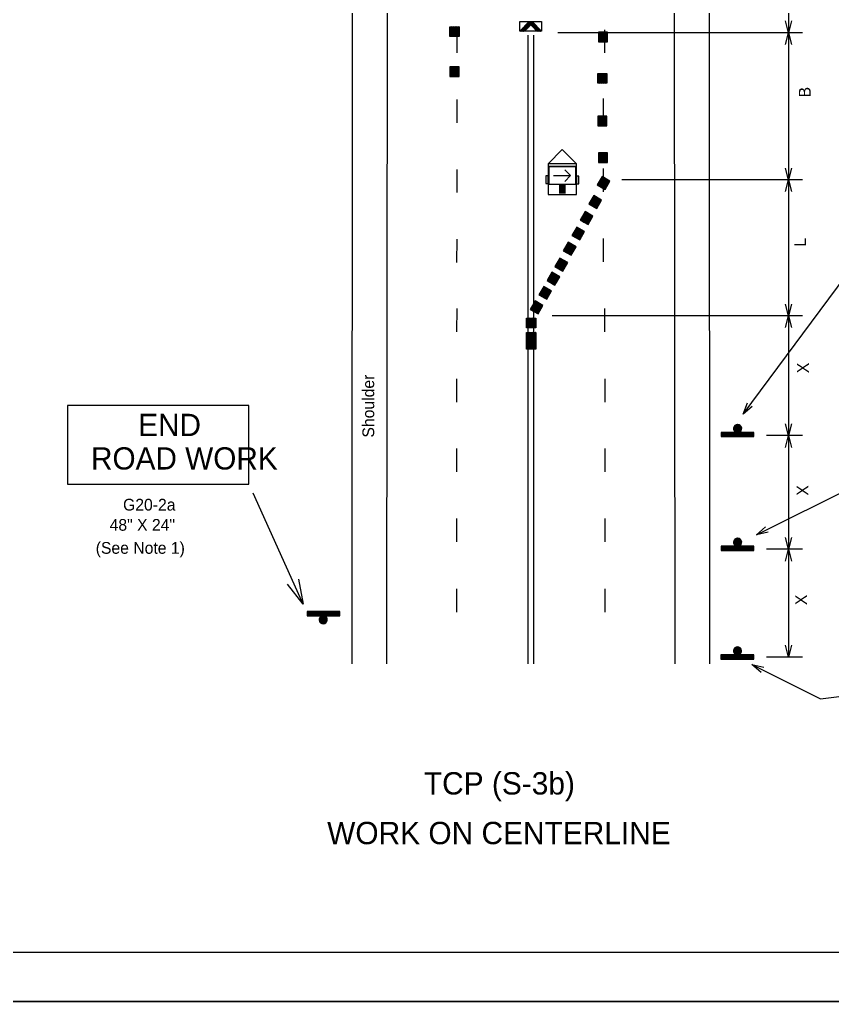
# Model space of a CAD drawing. Extents: x 0 to 29242, y 0 to 23092.
# Drawn here: x 14.75 to 23.04, y 0.24 to 10.26 of the extents above; entities that cross this region are included whole.
import ezdxf

# ---------------------------------------------------------------- set-up
doc = ezdxf.new("R2010")
doc.units = 0
doc.layers.add('D_BATCH_PLOT', color=7, linetype='Continuous')
doc.layers.add('Level 1', color=7, linetype='Continuous')

msp = doc.modelspace()

# ---------------------------------------------------------------- linework, layer by layer
at = {"layer": 'D_BATCH_PLOT'}
msp.add_lwpolyline([(0.188, 0.238), (34.188, 0.238), (34.188, 22.238), (0.188, 22.238)], close=True, dxfattribs=at)
at = {"layer": 'Level 1'}
for p, q in [((18.141, 3.684), (18.155, 20.586)), ((18.497, 3.684), (18.511, 20.585)), ((21.437, 3.684), (21.423, 20.585)), ((21.794, 3.682), (21.78, 20.584)), ((22.595, 11.25), (22.595, 8.623)), ((19.852, 10.14), (19.949, 10.238)), ((20.075, 10.141), (19.979, 10.237)), ((22.595, 10.124), (22.565, 10.244)), ((22.625, 10.244), (22.595, 10.124)), ((19.184, 10.134), (19.172, 10.135)), ((19.901, 10.14), (19.964, 10.205)), ((20.029, 10.14), (19.964, 10.205)), ((22.737, 10.124), (20.241, 10.124)), ((22.565, 10.004), (22.595, 10.124)), ((22.595, 10.124), (22.625, 10.004)), ((19.937, 3.684), (19.937, 10.098)), ((19.997, 3.684), (19.997, 10.098)), ((20.705, 10.079), (20.717, 10.079)), ((19.184, 9.728), (19.172, 9.728)), ((20.698, 9.659), (20.71, 9.659)), ((20.698, 9.222), (20.71, 9.222)), ((20.141, 8.786), (20.286, 8.932)), ((20.286, 8.932), (20.432, 8.786)), ((20.705, 8.847), (20.717, 8.847)), ((20.149, 8.757), (20.149, 8.576)), ((20.149, 8.757), (20.423, 8.757)), ((20.423, 8.757), (20.149, 8.757)), ((20.371, 8.667), (20.313, 8.725)), ((20.423, 8.757), (20.423, 8.576)), ((22.596, 8.623), (22.566, 8.743)), ((22.626, 8.743), (22.596, 8.623)), ((20.196, 8.667), (20.371, 8.667)), ((20.371, 8.667), (20.312, 8.607)), ((22.737, 8.623), (20.895, 8.623)), ((22.566, 8.503), (22.596, 8.623)), ((22.596, 8.623), (22.596, 6.012)), ((22.596, 8.623), (22.626, 8.503)), ((20.423, 8.576), (20.149, 8.576)), ((20.259, 8.576), (20.259, 8.484)), ((20.273, 8.576), (20.273, 8.484)), ((20.286, 8.576), (20.286, 8.484)), ((20.3, 8.576), (20.3, 8.484)), ((20.314, 8.576), (20.314, 8.484)), ((20.709, 8.588), (20.72, 8.582)), ((20.625, 8.395), (20.635, 8.389)), ((20.536, 8.23), (20.547, 8.224)), ((22.131, 6.231), (23.576, 8.178)), ((20.452, 8.073), (20.463, 8.067)), ((20.363, 7.917), (20.374, 7.911)), ((20.279, 7.756), (20.29, 7.75)), ((20.199, 7.612), (20.21, 7.605)), ((20.114, 7.467), (20.125, 7.461)), ((20.026, 7.318), (20.037, 7.312)), ((22.596, 7.234), (22.566, 7.354)), ((22.626, 7.354), (22.596, 7.234)), ((22.737, 7.234), (20.185, 7.234)), ((22.566, 7.114), (22.596, 7.234)), ((22.596, 7.234), (22.626, 7.114)), ((19.967, 7.16), (19.955, 7.16)), ((19.967, 7.015), (19.955, 7.015)), ((19.967, 6.943), (19.955, 6.943)), ((22.596, 6.241), (22.596, 4.852)), ((22.596, 6.012), (22.566, 6.132)), ((22.626, 6.132), (22.596, 6.012)), ((22.065, 6.043), (21.907, 6.043)), ((21.907, 6.043), (21.907, 6.002)), ((22.241, 6.043), (22.087, 6.043)), ((22.241, 6.002), (22.241, 6.043)), ((22.737, 6.012), (22.371, 6.012)), ((22.566, 5.892), (22.596, 6.012)), ((22.596, 6.012), (22.626, 5.892)), ((21.907, 6.002), (22.241, 6.002)), ((22.268, 4.999), (23.333, 5.532)), ((17.642, 4.292), (17.133, 5.426)), ((22.596, 5.141), (22.596, 3.752)), ((22.596, 4.852), (22.566, 4.972)), ((22.626, 4.972), (22.596, 4.852)), ((22.065, 4.883), (21.907, 4.883)), ((21.907, 4.883), (21.907, 4.841)), ((21.907, 4.841), (22.241, 4.841)), ((22.241, 4.883), (22.087, 4.883)), ((22.241, 4.841), (22.241, 4.883)), ((22.737, 4.852), (22.371, 4.852)), ((22.566, 4.732), (22.596, 4.852)), ((22.596, 4.852), (22.626, 4.732)), ((18.016, 4.216), (17.682, 4.216)), ((17.682, 4.216), (17.682, 4.174)), ((18.016, 4.174), (18.016, 4.216)), ((17.682, 4.174), (17.836, 4.174)), ((17.857, 4.174), (18.016, 4.174)), ((22.595, 3.752), (22.565, 3.872)), ((22.625, 3.872), (22.595, 3.752)), ((22.064, 3.774), (21.906, 3.774)), ((21.906, 3.774), (21.906, 3.732)), ((21.906, 3.732), (22.24, 3.732)), ((22.24, 3.774), (22.086, 3.774)), ((22.24, 3.732), (22.24, 3.774)), ((22.737, 3.752), (22.371, 3.752)), ((22.222, 3.676), (22.922, 3.326)), ((22.922, 3.326), (23.53, 3.402)), ((34.188, 0.238), (0.188, 0.238))]:
    msp.add_line(p, q, dxfattribs=at)
for points in [[(2.188, 21.738), (33.688, 21.738), (33.688, 0.738), (2.188, 0.738)], [(20.075, 10.238), (20.075, 10.14), (19.852, 10.14), (19.852, 10.238)], [(19.233, 10.086), (19.14, 10.086), (19.14, 10.185), (19.233, 10.185)], [(20.656, 10.03), (20.749, 10.03), (20.749, 10.13), (20.656, 10.13)], [(19.233, 9.777), (19.14, 9.777), (19.14, 9.677), (19.233, 9.677)], [(20.649, 9.708), (20.742, 9.708), (20.742, 9.609), (20.649, 9.609)], [(20.649, 9.173), (20.742, 9.173), (20.742, 9.272), (20.649, 9.272)], [(20.656, 8.798), (20.749, 8.798), (20.749, 8.897), (20.656, 8.897)], [(20.141, 8.473), (20.432, 8.473), (20.432, 8.786), (20.141, 8.786)], [(20.117, 8.584), (20.141, 8.584), (20.141, 8.663), (20.117, 8.663)], [(20.432, 8.582), (20.456, 8.582), (20.456, 8.661), (20.432, 8.661)], [(20.642, 8.57), (20.723, 8.524), (20.772, 8.61), (20.692, 8.656)], [(20.558, 8.377), (20.638, 8.33), (20.688, 8.416), (20.607, 8.463)], [(20.469, 8.212), (20.55, 8.166), (20.599, 8.252), (20.519, 8.298)], [(20.385, 8.056), (20.465, 8.009), (20.515, 8.095), (20.435, 8.141)], [(20.297, 7.899), (20.377, 7.852), (20.427, 7.938), (20.346, 7.985)], [(20.212, 7.738), (20.293, 7.692), (20.342, 7.778), (20.262, 7.824)], [(20.132, 7.594), (20.212, 7.547), (20.262, 7.633), (20.181, 7.679)], [(20.048, 7.449), (20.128, 7.403), (20.178, 7.488), (20.097, 7.535)], [(19.959, 7.3), (20.04, 7.254), (20.089, 7.34), (20.009, 7.386)], [(20.016, 7.111), (19.923, 7.111), (19.923, 7.21), (20.016, 7.21)], [(20.016, 6.966), (19.923, 6.966), (19.923, 7.065), (20.016, 7.065)], [(20.016, 6.894), (19.923, 6.894), (19.923, 6.993), (20.016, 6.993)], [(15.236, 6.321), (15.236, 5.518), (17.088, 5.518), (17.088, 6.321)]]:
    msp.add_lwpolyline(points, close=True, dxfattribs=at)
for points in [[(19.857, 10.145), (19.993, 10.224)], [(19.869, 10.157), (19.989, 10.227)], [(19.881, 10.169), (19.986, 10.23)], [(19.893, 10.181), (19.983, 10.233)], [(19.905, 10.193), (19.98, 10.237)], [(19.917, 10.205), (19.972, 10.237)], [(19.929, 10.217), (19.964, 10.237)], [(19.941, 10.229), (19.955, 10.238)], [(19.966, 10.203), (19.996, 10.22)], [(19.233, 10.128), (19.14, 10.182)], [(19.233, 10.117), (19.14, 10.171)], [(19.233, 10.106), (19.14, 10.16)], [(19.233, 10.095), (19.14, 10.149)], [(19.231, 10.086), (19.14, 10.138)], [(19.212, 10.086), (19.14, 10.127)], [(19.233, 10.139), (19.154, 10.185)], [(19.233, 10.15), (19.173, 10.185)], [(19.233, 10.161), (19.192, 10.185)], [(19.233, 10.172), (19.211, 10.185)], [(19.214, 9.917), (19.214, 10.154)], [(19.233, 10.183), (19.23, 10.185)], [(19.857, 10.14), (19.96, 10.199)], [(19.866, 10.14), (19.948, 10.188)], [(19.875, 10.14), (19.937, 10.176)], [(19.884, 10.14), (19.925, 10.164)], [(19.892, 10.14), (19.914, 10.153)], [(19.901, 10.14), (19.902, 10.141)], [(19.969, 10.2), (19.999, 10.217)], [(19.972, 10.197), (20.002, 10.214)], [(19.976, 10.193), (20.005, 10.211)], [(19.979, 10.19), (20.009, 10.207)], [(19.982, 10.187), (20.012, 10.204)], [(19.985, 10.184), (20.015, 10.201)], [(19.988, 10.181), (20.018, 10.198)], [(19.992, 10.177), (20.021, 10.194)], [(19.995, 10.174), (20.025, 10.191)], [(19.998, 10.171), (20.028, 10.188)], [(20.001, 10.168), (20.031, 10.185)], [(20.005, 10.164), (20.034, 10.182)], [(20.008, 10.161), (20.038, 10.178)], [(20.011, 10.158), (20.041, 10.175)], [(20.014, 10.155), (20.044, 10.172)], [(20.017, 10.151), (20.047, 10.169)], [(20.021, 10.148), (20.05, 10.165)], [(20.024, 10.145), (20.054, 10.162)], [(20.027, 10.142), (20.057, 10.159)], [(20.033, 10.14), (20.06, 10.156)], [(20.042, 10.14), (20.063, 10.153)], [(20.051, 10.14), (20.067, 10.149)], [(20.06, 10.14), (20.07, 10.146)], [(20.069, 10.14), (20.073, 10.143)], [(20.656, 10.128), (20.659, 10.13)], [(20.656, 10.117), (20.678, 10.13)], [(20.656, 10.106), (20.697, 10.13)], [(20.656, 10.095), (20.716, 10.13)], [(20.656, 10.084), (20.735, 10.13)], [(20.656, 10.073), (20.748, 10.126)], [(20.72, 9.917), (20.72, 10.154)], [(19.193, 10.086), (19.14, 10.116)], [(19.174, 10.086), (19.14, 10.105)], [(19.155, 10.086), (19.14, 10.094)], [(20.656, 10.062), (20.748, 10.116)], [(20.656, 10.051), (20.748, 10.105)], [(20.656, 10.04), (20.748, 10.094)], [(20.658, 10.03), (20.748, 10.083)], [(20.677, 10.03), (20.748, 10.072)], [(20.696, 10.03), (20.749, 10.061)], [(20.715, 10.03), (20.749, 10.05)], [(20.734, 10.03), (20.748, 10.039)], [(19.231, 9.777), (19.14, 9.724)], [(19.212, 9.777), (19.14, 9.735)], [(19.193, 9.777), (19.14, 9.746)], [(19.174, 9.777), (19.14, 9.757)], [(19.155, 9.777), (19.14, 9.768)], [(19.233, 9.767), (19.14, 9.713)], [(19.233, 9.756), (19.14, 9.702)], [(19.233, 9.745), (19.14, 9.691)], [(19.233, 9.734), (19.14, 9.681)], [(19.233, 9.723), (19.154, 9.677)], [(19.233, 9.712), (19.173, 9.677)], [(19.233, 9.701), (19.192, 9.677)], [(19.233, 9.69), (19.211, 9.677)], [(19.233, 9.679), (19.23, 9.677)], [(20.649, 9.698), (20.742, 9.645)], [(20.649, 9.687), (20.742, 9.634)], [(20.649, 9.676), (20.742, 9.623)], [(20.649, 9.665), (20.742, 9.612)], [(20.649, 9.654), (20.728, 9.609)], [(20.649, 9.643), (20.709, 9.609)], [(20.649, 9.632), (20.69, 9.609)], [(20.649, 9.621), (20.671, 9.609)], [(20.651, 9.708), (20.742, 9.656)], [(20.67, 9.708), (20.742, 9.667)], [(20.689, 9.708), (20.742, 9.678)], [(20.708, 9.708), (20.742, 9.689)], [(20.727, 9.708), (20.742, 9.7)], [(20.649, 9.611), (20.652, 9.609)], [(19.214, 9.204), (19.214, 9.442)], [(20.706, 9.217), (20.706, 9.454)], [(20.649, 9.271), (20.652, 9.273)], [(20.649, 9.26), (20.671, 9.272)], [(20.649, 9.249), (20.69, 9.272)], [(20.649, 9.238), (20.709, 9.272)], [(20.649, 9.227), (20.728, 9.272)], [(20.649, 9.216), (20.742, 9.269)], [(20.649, 9.205), (20.742, 9.258)], [(20.649, 9.194), (20.742, 9.247)], [(20.649, 9.183), (20.742, 9.236)], [(20.651, 9.173), (20.742, 9.226)], [(20.67, 9.173), (20.742, 9.215)], [(20.689, 9.173), (20.742, 9.204)], [(20.708, 9.173), (20.742, 9.193)], [(20.727, 9.173), (20.742, 9.182)], [(20.656, 8.896), (20.659, 8.898)], [(20.656, 8.885), (20.678, 8.897)], [(20.656, 8.874), (20.697, 8.897)], [(20.656, 8.863), (20.716, 8.897)], [(20.656, 8.852), (20.735, 8.897)], [(20.656, 8.841), (20.748, 8.894)], [(20.656, 8.83), (20.748, 8.883)], [(20.656, 8.819), (20.748, 8.872)], [(20.656, 8.808), (20.748, 8.861)], [(20.658, 8.798), (20.748, 8.851)], [(20.677, 8.798), (20.748, 8.84)], [(20.696, 8.798), (20.749, 8.829)], [(20.715, 8.798), (20.749, 8.818)], [(19.213, 8.492), (19.213, 8.729)], [(20.708, 8.499), (20.707, 8.737)], [(20.734, 8.798), (20.748, 8.807)], [(20.675, 8.626), (20.744, 8.626)], [(20.68, 8.636), (20.728, 8.636)], [(20.686, 8.645), (20.711, 8.645)], [(20.691, 8.655), (20.695, 8.655)], [(20.645, 8.569), (20.749, 8.569)], [(20.647, 8.579), (20.754, 8.579)], [(20.653, 8.588), (20.76, 8.588)], [(20.658, 8.598), (20.765, 8.598)], [(20.661, 8.56), (20.743, 8.56)], [(20.664, 8.607), (20.771, 8.607)], [(20.669, 8.617), (20.76, 8.617)], [(20.677, 8.55), (20.738, 8.55)], [(20.694, 8.541), (20.732, 8.541)], [(20.71, 8.531), (20.727, 8.531)], [(20.584, 8.423), (20.676, 8.423)], [(20.59, 8.433), (20.659, 8.433)], [(20.595, 8.442), (20.643, 8.442)], [(20.601, 8.452), (20.627, 8.452)], [(20.606, 8.461), (20.61, 8.461)], [(20.56, 8.376), (20.664, 8.376)], [(20.563, 8.385), (20.67, 8.385)], [(20.568, 8.395), (20.675, 8.395)], [(20.573, 8.404), (20.681, 8.404)], [(20.576, 8.366), (20.659, 8.366)], [(20.579, 8.414), (20.686, 8.414)], [(20.593, 8.357), (20.653, 8.357)], [(20.609, 8.347), (20.648, 8.347)], [(20.626, 8.338), (20.642, 8.338)], [(20.474, 8.221), (20.581, 8.22)], [(20.48, 8.23), (20.587, 8.23)], [(20.485, 8.24), (20.592, 8.24)], [(20.491, 8.249), (20.598, 8.249)], [(20.496, 8.258), (20.587, 8.259)], [(20.502, 8.268), (20.571, 8.268)], [(20.507, 8.278), (20.555, 8.278)], [(20.513, 8.287), (20.538, 8.287)], [(20.518, 8.296), (20.522, 8.296)], [(20.423, 8.121), (20.47, 8.121)], [(20.428, 8.13), (20.454, 8.13)], [(20.434, 8.14), (20.437, 8.14)], [(20.472, 8.211), (20.576, 8.211)], [(20.488, 8.202), (20.57, 8.202)], [(20.504, 8.192), (20.565, 8.192)], [(20.521, 8.182), (20.56, 8.182)], [(20.537, 8.173), (20.554, 8.173)], [(19.212, 7.779), (19.213, 8.017)], [(20.387, 8.054), (20.492, 8.054)], [(20.39, 8.064), (20.497, 8.064)], [(20.395, 8.073), (20.502, 8.073)], [(20.401, 8.083), (20.508, 8.083)], [(20.404, 8.045), (20.486, 8.045)], [(20.406, 8.092), (20.513, 8.092)], [(20.412, 8.102), (20.503, 8.102)], [(20.417, 8.111), (20.487, 8.111)], [(20.42, 8.035), (20.481, 8.035)], [(20.437, 8.026), (20.475, 8.026)], [(20.453, 8.016), (20.47, 8.016)], [(20.708, 7.787), (20.708, 8.024)], [(20.307, 7.917), (20.414, 7.917)], [(20.312, 7.926), (20.42, 7.926)], [(20.318, 7.936), (20.425, 7.936)], [(20.323, 7.945), (20.415, 7.945)], [(20.329, 7.955), (20.398, 7.955)], [(20.334, 7.964), (20.382, 7.964)], [(20.34, 7.974), (20.365, 7.974)], [(20.345, 7.983), (20.349, 7.983)], [(20.261, 7.822), (20.265, 7.822)], [(20.299, 7.898), (20.403, 7.898)], [(20.301, 7.907), (20.409, 7.907)], [(20.315, 7.888), (20.398, 7.888)], [(20.332, 7.879), (20.392, 7.879)], [(20.348, 7.869), (20.387, 7.869)], [(20.365, 7.86), (20.381, 7.86)], [(20.214, 7.737), (20.319, 7.737)], [(20.217, 7.747), (20.324, 7.746)], [(20.223, 7.756), (20.33, 7.756)], [(20.228, 7.766), (20.335, 7.766)], [(20.231, 7.728), (20.313, 7.728)], [(20.234, 7.775), (20.341, 7.775)], [(20.239, 7.784), (20.33, 7.785)], [(20.244, 7.794), (20.314, 7.794)], [(20.247, 7.718), (20.308, 7.718)], [(20.25, 7.804), (20.297, 7.804)], [(20.256, 7.813), (20.281, 7.813)], [(20.148, 7.621), (20.255, 7.621)], [(20.153, 7.63), (20.26, 7.63)], [(20.159, 7.64), (20.25, 7.64)], [(20.164, 7.65), (20.234, 7.649)], [(20.17, 7.659), (20.217, 7.659)], [(20.175, 7.668), (20.201, 7.668)], [(20.181, 7.678), (20.184, 7.678)], [(20.264, 7.708), (20.302, 7.708)], [(20.28, 7.699), (20.297, 7.699)], [(20.091, 7.524), (20.116, 7.524)], [(20.096, 7.533), (20.1, 7.533)], [(20.134, 7.592), (20.238, 7.592)], [(20.137, 7.602), (20.244, 7.602)], [(20.142, 7.612), (20.249, 7.611)], [(20.151, 7.583), (20.233, 7.583)], [(20.167, 7.573), (20.228, 7.573)], [(20.184, 7.564), (20.222, 7.564)], [(20.2, 7.554), (20.216, 7.554)], [(20.05, 7.448), (20.154, 7.448)], [(20.052, 7.457), (20.16, 7.457)], [(20.058, 7.467), (20.165, 7.467)], [(20.063, 7.476), (20.171, 7.476)], [(20.066, 7.438), (20.149, 7.438)], [(20.069, 7.486), (20.176, 7.486)], [(20.074, 7.495), (20.166, 7.495)], [(20.08, 7.505), (20.149, 7.505)], [(20.083, 7.429), (20.143, 7.429)], [(20.085, 7.514), (20.133, 7.514)], [(20.099, 7.419), (20.138, 7.419)], [(19.969, 7.318), (20.077, 7.318)], [(19.975, 7.328), (20.082, 7.328)], [(19.98, 7.337), (20.088, 7.337)], [(19.986, 7.347), (20.077, 7.347)], [(19.991, 7.356), (20.061, 7.356)], [(19.997, 7.366), (20.044, 7.366)], [(20.002, 7.375), (20.028, 7.375)], [(20.008, 7.385), (20.012, 7.385)], [(20.116, 7.41), (20.132, 7.41)], [(19.212, 7.072), (19.213, 7.309)], [(19.961, 7.299), (20.066, 7.299)], [(19.964, 7.309), (20.071, 7.309)], [(19.978, 7.29), (20.06, 7.29)], [(19.994, 7.28), (20.055, 7.28)], [(20.011, 7.271), (20.049, 7.271)], [(20.027, 7.261), (20.044, 7.261)], [(20.722, 7.072), (20.721, 7.309)], [(20.016, 7.153), (19.923, 7.207)], [(20.016, 7.142), (19.923, 7.196)], [(20.016, 7.131), (19.923, 7.185)], [(20.016, 7.12), (19.923, 7.174)], [(20.014, 7.111), (19.923, 7.163)], [(19.995, 7.111), (19.923, 7.152)], [(19.976, 7.111), (19.923, 7.141)], [(19.957, 7.111), (19.923, 7.13)], [(19.938, 7.111), (19.923, 7.119)], [(20.016, 7.164), (19.937, 7.21)], [(20.016, 7.175), (19.956, 7.21)], [(20.016, 7.186), (19.975, 7.21)], [(20.016, 7.197), (19.994, 7.21)], [(20.016, 7.208), (20.013, 7.21)], [(20.016, 7.008), (19.923, 7.062)], [(20.016, 6.997), (19.923, 7.051)], [(20.016, 6.987), (19.923, 7.04)], [(20.016, 6.976), (19.923, 7.029)], [(20.014, 6.966), (19.923, 7.018)], [(20.016, 7.019), (19.937, 7.065)], [(20.016, 7.03), (19.956, 7.065)], [(20.016, 7.041), (19.975, 7.065)], [(20.016, 7.052), (19.994, 7.065)], [(20.016, 7.063), (20.013, 7.065)], [(19.995, 6.966), (19.923, 7.007)], [(19.976, 6.966), (19.923, 6.996)], [(20.016, 6.936), (19.923, 6.99)], [(19.957, 6.966), (19.923, 6.985)], [(20.016, 6.925), (19.923, 6.979)], [(19.938, 6.966), (19.923, 6.974)], [(20.016, 6.914), (19.923, 6.968)], [(20.016, 6.903), (19.923, 6.957)], [(20.014, 6.894), (19.923, 6.946)], [(19.995, 6.894), (19.923, 6.935)], [(19.976, 6.894), (19.923, 6.924)], [(20.016, 6.947), (19.937, 6.993)], [(20.016, 6.958), (19.956, 6.993)], [(20.016, 6.969), (19.975, 6.993)], [(20.016, 6.98), (19.994, 6.993)], [(20.016, 6.991), (20.013, 6.993)], [(19.957, 6.894), (19.923, 6.913)], [(19.938, 6.894), (19.923, 6.902)], [(19.211, 6.354), (19.211, 6.592)], [(20.723, 6.354), (20.723, 6.592)], [(22.226, 6.31), (22.131, 6.231), (22.178, 6.346)], [(22.116, 6.075), (22.048, 6.114)], [(22.117, 6.083), (22.054, 6.119)], [(22.117, 6.092), (22.062, 6.123)], [(22.113, 6.103), (22.074, 6.125)], [(21.974, 6.002), (21.907, 6.04)], [(21.959, 6.002), (21.907, 6.031)], [(21.944, 6.002), (21.907, 6.023)], [(21.929, 6.002), (21.907, 6.014)], [(21.989, 6.002), (21.916, 6.043)], [(22.004, 6.002), (21.931, 6.043)], [(22.019, 6.002), (21.946, 6.043)], [(22.034, 6.002), (21.961, 6.043)], [(22.048, 6.002), (21.976, 6.043)], [(22.063, 6.002), (21.991, 6.043)], [(22.078, 6.002), (22.006, 6.043)], [(22.093, 6.002), (22.021, 6.043)], [(22.1, 6.05), (22.034, 6.087)], [(22.092, 6.045), (22.034, 6.079)], [(22.106, 6.055), (22.036, 6.095)], [(22.108, 6.002), (22.036, 6.043)], [(22.153, 6.002), (22.037, 6.069)], [(22.111, 6.061), (22.039, 6.102)], [(22.114, 6.067), (22.043, 6.109)], [(22.138, 6.002), (22.045, 6.055)], [(22.123, 6.002), (22.051, 6.043)], [(22.168, 6.002), (22.096, 6.043)], [(22.183, 6.002), (22.111, 6.043)], [(22.198, 6.002), (22.126, 6.043)], [(22.213, 6.002), (22.141, 6.043)], [(22.228, 6.002), (22.156, 6.043)], [(22.241, 6.003), (22.171, 6.043)], [(22.241, 6.011), (22.186, 6.043)], [(22.241, 6.02), (22.201, 6.043)], [(22.241, 6.029), (22.216, 6.043)], [(22.241, 6.037), (22.231, 6.043)], [(21.914, 6.002), (21.907, 6.005)], [(19.211, 5.642), (19.211, 5.879)], [(20.723, 5.642), (20.723, 5.879)], [(19.21, 4.929), (19.21, 5.167)], [(20.724, 4.929), (20.724, 5.167)], [(22.389, 5.026), (22.268, 4.999), (22.362, 5.08)], [(22.1, 4.889), (22.034, 4.927)], [(22.092, 4.885), (22.034, 4.918)], [(22.106, 4.894), (22.036, 4.934)], [(22.111, 4.9), (22.039, 4.942)], [(22.114, 4.907), (22.043, 4.948)], [(22.116, 4.914), (22.048, 4.954)], [(22.117, 4.922), (22.054, 4.958)], [(22.117, 4.931), (22.062, 4.962)], [(22.113, 4.942), (22.074, 4.964)], [(21.974, 4.841), (21.907, 4.879)], [(21.959, 4.841), (21.907, 4.871)], [(21.944, 4.841), (21.907, 4.862)], [(21.929, 4.841), (21.907, 4.853)], [(21.914, 4.841), (21.907, 4.845)], [(21.989, 4.841), (21.916, 4.883)], [(22.004, 4.841), (21.931, 4.883)], [(22.019, 4.841), (21.946, 4.883)], [(22.034, 4.841), (21.961, 4.883)], [(22.048, 4.841), (21.976, 4.883)], [(22.063, 4.841), (21.991, 4.883)], [(22.078, 4.841), (22.006, 4.883)], [(22.093, 4.841), (22.021, 4.883)], [(22.108, 4.841), (22.036, 4.883)], [(22.153, 4.841), (22.037, 4.908)], [(22.138, 4.841), (22.045, 4.895)], [(22.123, 4.841), (22.051, 4.883)], [(22.168, 4.841), (22.096, 4.883)], [(22.183, 4.841), (22.111, 4.883)], [(22.198, 4.841), (22.126, 4.883)], [(22.213, 4.841), (22.141, 4.883)], [(22.228, 4.841), (22.156, 4.883)], [(22.241, 4.842), (22.171, 4.883)], [(22.241, 4.851), (22.186, 4.883)], [(22.241, 4.859), (22.201, 4.883)], [(22.241, 4.868), (22.216, 4.883)], [(22.241, 4.876), (22.231, 4.883)], [(17.596, 4.546), (17.642, 4.292), (17.482, 4.495)], [(19.209, 4.211), (19.209, 4.449)], [(20.725, 4.211), (20.724, 4.449)], [(17.682, 4.215), (17.752, 4.174)], [(17.695, 4.216), (17.767, 4.174)], [(17.71, 4.216), (17.782, 4.174)], [(17.725, 4.216), (17.797, 4.174)], [(17.74, 4.216), (17.812, 4.174)], [(17.754, 4.216), (17.827, 4.174)], [(17.769, 4.216), (17.886, 4.149)], [(17.784, 4.216), (17.877, 4.162)], [(17.799, 4.216), (17.872, 4.174)], [(17.814, 4.216), (17.887, 4.174)], [(17.829, 4.216), (17.901, 4.174)], [(17.844, 4.216), (17.916, 4.174)], [(17.859, 4.216), (17.931, 4.174)], [(17.874, 4.216), (17.946, 4.174)], [(17.889, 4.216), (17.961, 4.174)], [(17.904, 4.216), (17.976, 4.174)], [(17.919, 4.216), (17.991, 4.174)], [(17.934, 4.216), (18.006, 4.174)], [(17.949, 4.216), (18.016, 4.177)], [(17.964, 4.216), (18.016, 4.186)], [(17.979, 4.216), (18.016, 4.195)], [(17.994, 4.216), (18.016, 4.203)], [(18.009, 4.216), (18.016, 4.212)], [(17.682, 4.206), (17.737, 4.174)], [(17.682, 4.197), (17.722, 4.174)], [(17.682, 4.189), (17.707, 4.174)], [(17.682, 4.18), (17.692, 4.174)], [(17.805, 4.135), (17.868, 4.098)], [(17.806, 4.143), (17.875, 4.103)], [(17.806, 4.126), (17.86, 4.094)], [(17.808, 4.15), (17.88, 4.109)], [(17.81, 4.115), (17.849, 4.092)], [(17.812, 4.157), (17.884, 4.115)], [(17.817, 4.163), (17.887, 4.122)], [(17.823, 4.168), (17.888, 4.13)], [(17.83, 4.172), (17.888, 4.139)], [(22.099, 3.78), (22.033, 3.818)], [(22.091, 3.776), (22.033, 3.809)], [(22.105, 3.785), (22.035, 3.826)], [(22.109, 3.791), (22.037, 3.833)], [(22.113, 3.798), (22.041, 3.839)], [(22.115, 3.805), (22.047, 3.845)], [(22.116, 3.813), (22.053, 3.85)], [(22.115, 3.822), (22.061, 3.854)], [(22.112, 3.833), (22.073, 3.856)], [(21.972, 3.732), (21.906, 3.77)], [(21.957, 3.732), (21.906, 3.762)], [(21.942, 3.732), (21.906, 3.753)], [(21.928, 3.732), (21.906, 3.745)], [(21.913, 3.732), (21.906, 3.736)], [(21.987, 3.732), (21.915, 3.774)], [(22.002, 3.732), (21.93, 3.774)], [(22.017, 3.732), (21.945, 3.774)], [(22.032, 3.732), (21.96, 3.774)], [(22.047, 3.732), (21.975, 3.774)], [(22.062, 3.732), (21.99, 3.774)], [(22.077, 3.732), (22.005, 3.774)], [(22.092, 3.732), (22.02, 3.774)], [(22.107, 3.732), (22.035, 3.774)], [(22.152, 3.732), (22.036, 3.799)], [(22.137, 3.732), (22.044, 3.786)], [(22.122, 3.732), (22.05, 3.774)], [(22.167, 3.732), (22.095, 3.774)], [(22.182, 3.732), (22.11, 3.774)], [(22.197, 3.732), (22.125, 3.774)], [(22.212, 3.732), (22.14, 3.774)], [(22.227, 3.732), (22.154, 3.774)], [(22.24, 3.733), (22.17, 3.774)], [(22.24, 3.742), (22.184, 3.774)], [(22.24, 3.75), (22.2, 3.774)], [(22.24, 3.759), (22.214, 3.774)], [(22.24, 3.768), (22.229, 3.774)], [(22.316, 3.595), (22.222, 3.676), (22.343, 3.649)]]:
    msp.add_lwpolyline(points, dxfattribs=at)
for centre, start, end in [((22.076, 6.084), 285.2226, 255.4949), ((22.076, 4.923), 285.2226, 255.4949), ((17.847, 4.134), 105.2226, 75.4949), ((22.075, 3.814), 285.2226, 255.4949)]:
    msp.add_arc(centre, 0.0417, start, end, dxfattribs=at)

# ---------------------------------------------------------------- texts
for s, height, rotation, p in [('B', 0.12, 90, (22.821, 9.464)), ('L', 0.12, 90, (22.774, 7.94)), ('X', 0.12, 90, (22.803, 6.649)), ('Shoulder', 0.12, 90, (18.367, 5.992)), ('END', 0.2269, 0, (15.959, 6.008)), ('ROAD WORK', 0.2269, 0, (15.477, 5.666)), ('X', 0.12, 90, (22.799, 5.399)), ('X', 0.12, 90, (22.784, 4.282))]:
    msp.add_text(s, height=height, rotation=rotation, dxfattribs=at).set_placement(p)
for s, height, p in [('G20-2a', 0.12, (15.804, 5.247)), ('48" X 24"', 0.12, (15.667, 5.041)), ('(See Note 1)', 0.12, (15.525, 4.806)), ('TCP (S-3b)', 0.228, (18.874, 2.349)), ('WORK ON CENTERLINE', 0.228, (17.887, 1.842))]:
    msp.add_text(s, height=height, dxfattribs=at).set_placement(p)

doc.saveas('drawing.dxf')
